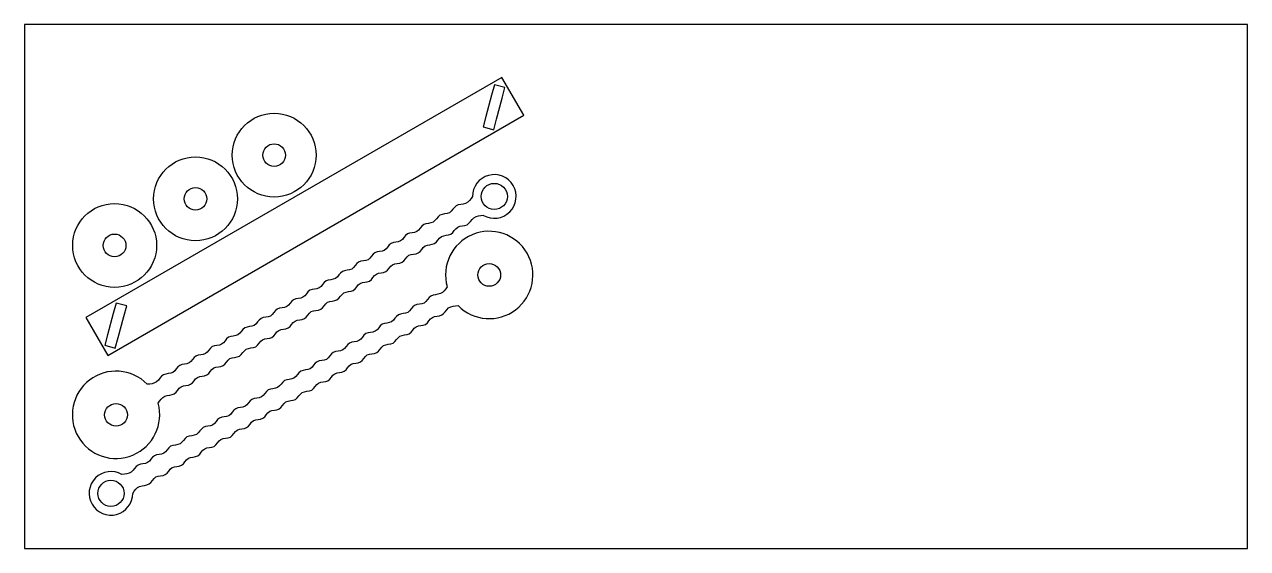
# Model space of a CAD drawing. Header units: inches. Extents: x 0 to 14, y 0 to 6.
import ezdxf

# ---------------------------------------------------------------- set-up
doc = ezdxf.new("R2010")
doc.units = ezdxf.units.IN
doc.header["$MEASUREMENT"] = 0
doc.layers.add('laser6', color=7, linetype='Continuous', true_color=0x000000)

msp = doc.modelspace()

# ---------------------------------------------------------------- linework, layer by layer
at = {"layer": 'laser6'}
for p, q in [((5.466, 5.394), (0.703, 2.644)), ((5.716, 4.961), (5.466, 5.394)), ((5.347, 5.189), (5.282, 4.948)), ((5.379, 5.31), (5.347, 5.189)), ((5.5, 5.278), (5.379, 5.31)), ((5.468, 5.157), (5.5, 5.278)), ((5.403, 4.915), (5.468, 5.157)), ((0.953, 2.211), (5.716, 4.961)), ((5.282, 4.948), (5.25, 4.827)), ((5.371, 4.795), (5.403, 4.915)), ((5.25, 4.827), (5.371, 4.795)), ((1.049, 2.81), (1.017, 2.689)), ((1.17, 2.778), (1.049, 2.81)), ((1.017, 2.689), (0.952, 2.448)), ((1.137, 2.657), (1.17, 2.778)), ((0.703, 2.644), (0.953, 2.211)), ((1.073, 2.415), (1.137, 2.657)), ((0.952, 2.448), (0.92, 2.327)), ((1.04, 2.295), (1.073, 2.415)), ((0.92, 2.327), (1.04, 2.295))]:
    msp.add_line(p, q, dxfattribs=at)
msp.add_lwpolyline([(0, 0), (14, 0), (14, 6), (0, 6)], close=True, dxfattribs=at)
for centre, radius in [((2.858, 4.504), 0.48), ((2.858, 4.504), 0.13), ((1.958, 4.004), 0.48), ((1.958, 4.004), 0.13), ((5.378, 4.031), 0.15), ((1.032, 3.47), 0.48), ((1.032, 3.47), 0.13), ((5.32, 3.132), 0.13), ((1.048, 1.531), 0.13), ((0.99, 0.632), 0.15)]:
    msp.add_circle(centre, radius, dxfattribs=at)
for centre, radius, start, end in [((5.378, 4.031), 0.25, 240, 180), ((5.32, 3.132), 0.5, 224.4775, 195.5225), ((1.048, 1.531), 0.5, 44.4775, 15.5225), ((0.99, 0.632), 0.25, 60, 0)]:
    msp.add_arc(centre, radius, start, end, dxfattribs=at)
for points, knots in [([(5.128, 4.031), (5.109, 3.999), (5.059, 3.932), (4.928, 3.948), (4.878, 3.819), (4.741, 3.842), (4.693, 3.711), (4.555, 3.735), (4.506, 3.603), (4.368, 3.627), (4.32, 3.496), (4.182, 3.52), (4.134, 3.388), (3.996, 3.412), (3.948, 3.281), (3.81, 3.305), (3.762, 3.173), (3.624, 3.198), (3.576, 3.066), (3.437, 3.09), (3.389, 2.958), (3.251, 2.983), (3.203, 2.851), (3.065, 2.875), (3.017, 2.743), (2.879, 2.768), (2.831, 2.636), (2.693, 2.66), (2.645, 2.528), (2.507, 2.553), (2.459, 2.421), (2.32, 2.445), (2.272, 2.313), (2.134, 2.338), (2.086, 2.206), (1.948, 2.23), (1.9, 2.099), (1.762, 2.123), (1.714, 1.992), (1.577, 2.013), (1.525, 1.892), (1.442, 1.882), (1.405, 1.882)], [25.921954, 25.921954, 25.921954, 25.921954, 26.033546, 26.145138, 26.256731, 26.368323, 26.479916, 26.591508, 26.703101, 26.814693, 26.926285, 27.037878, 27.14947, 27.261063, 27.372655, 27.484248, 27.59584, 27.707432, 27.819025, 27.930617, 28.04221, 28.153802, 28.265394, 28.376987, 28.488579, 28.600172, 28.711764, 28.823357, 28.934949, 29.046541, 29.158134, 29.269726, 29.381319, 29.492911, 29.604503, 29.716096, 29.827688, 29.939281, 30.050873, 30.162466, 30.274058, 30.38565, 30.38565, 30.38565, 30.38565]), ([(1.53, 1.665), (1.549, 1.697), (1.598, 1.764), (1.729, 1.748), (1.779, 1.878), (1.917, 1.854), (1.965, 1.986), (2.103, 1.962), (2.151, 2.093), (2.289, 2.069), (2.337, 2.201), (2.475, 2.177), (2.524, 2.308), (2.662, 2.284), (2.71, 2.416), (2.848, 2.392), (2.896, 2.523), (3.034, 2.499), (3.082, 2.631), (3.22, 2.607), (3.268, 2.738), (3.406, 2.714), (3.454, 2.846), (3.592, 2.822), (3.641, 2.953), (3.779, 2.929), (3.827, 3.061), (3.965, 3.037), (4.013, 3.168), (4.151, 3.144), (4.199, 3.276), (4.337, 3.251), (4.385, 3.383), (4.523, 3.359), (4.571, 3.491), (4.709, 3.466), (4.758, 3.598), (4.896, 3.574), (4.944, 3.705), (5.081, 3.684), (5.133, 3.805), (5.216, 3.814), (5.253, 3.815)], [20.803758, 20.803758, 20.803758, 20.803758, 20.915351, 21.026943, 21.138536, 21.250128, 21.36172, 21.473313, 21.584905, 21.696498, 21.80809, 21.919683, 22.031275, 22.142867, 22.25446, 22.366052, 22.477645, 22.589237, 22.70083, 22.812422, 22.924014, 23.035607, 23.147199, 23.258792, 23.370384, 23.481976, 23.593569, 23.705161, 23.816754, 23.928346, 24.039939, 24.151531, 24.263123, 24.374716, 24.486308, 24.597901, 24.709493, 24.821085, 24.932678, 25.04427, 25.155863, 25.267455, 25.267455, 25.267455, 25.267455]), ([(4.838, 2.998), (4.819, 2.966), (4.77, 2.899), (4.639, 2.915), (4.589, 2.785), (4.451, 2.809), (4.403, 2.677), (4.265, 2.702), (4.217, 2.57), (4.079, 2.594), (4.03, 2.462), (3.892, 2.487), (3.844, 2.355), (3.706, 2.379), (3.658, 2.247), (3.52, 2.272), (3.472, 2.14), (3.334, 2.164), (3.286, 2.032), (3.148, 2.057), (3.1, 1.925), (2.962, 1.949), (2.913, 1.818), (2.775, 1.842), (2.727, 1.71), (2.589, 1.734), (2.541, 1.603), (2.403, 1.627), (2.355, 1.495), (2.217, 1.519), (2.169, 1.388), (2.031, 1.412), (1.983, 1.28), (1.845, 1.304), (1.796, 1.173), (1.658, 1.197), (1.61, 1.065), (1.472, 1.089), (1.424, 0.958), (1.287, 0.98), (1.235, 0.858), (1.152, 0.849), (1.115, 0.848)], [20.803758, 20.803758, 20.803758, 20.803758, 20.915351, 21.026943, 21.138536, 21.250128, 21.36172, 21.473313, 21.584905, 21.696498, 21.80809, 21.919683, 22.031275, 22.142867, 22.25446, 22.366052, 22.477645, 22.589237, 22.70083, 22.812422, 22.924014, 23.035607, 23.147199, 23.258792, 23.370384, 23.481976, 23.593569, 23.705161, 23.816754, 23.928346, 24.039939, 24.151531, 24.263123, 24.374716, 24.486308, 24.597901, 24.709493, 24.821085, 24.932678, 25.04427, 25.155863, 25.267455, 25.267455, 25.267455, 25.267455])]:
    msp.add_open_spline(points, degree=3, knots=knots, dxfattribs=at)
msp.add_open_spline([(1.24, 0.632), (1.259, 0.664), (1.309, 0.731), (1.44, 0.715), (1.49, 0.845), (1.627, 0.821), (1.675, 0.953), (1.813, 0.928), (1.861, 1.06), (2, 1.036), (2.048, 1.168), (2.186, 1.143), (2.234, 1.275), (2.372, 1.251), (2.42, 1.382), (2.558, 1.358), (2.606, 1.49), (2.744, 1.466), (2.792, 1.597), (2.93, 1.573), (2.978, 1.705), (3.117, 1.681), (3.165, 1.812), (3.303, 1.788), (3.351, 1.92), (3.489, 1.896), (3.537, 2.027), (3.675, 2.003), (3.723, 2.135), (3.861, 2.111), (3.909, 2.242), (4.047, 2.218), (4.095, 2.35), (4.234, 2.326), (4.282, 2.457), (4.42, 2.433), (4.468, 2.565), (4.606, 2.541), (4.654, 2.672), (4.791, 2.65), (4.843, 2.772), (4.926, 2.781), (4.963, 2.782)], degree=3, dxfattribs=at)

doc.saveas('drawing.dxf')
